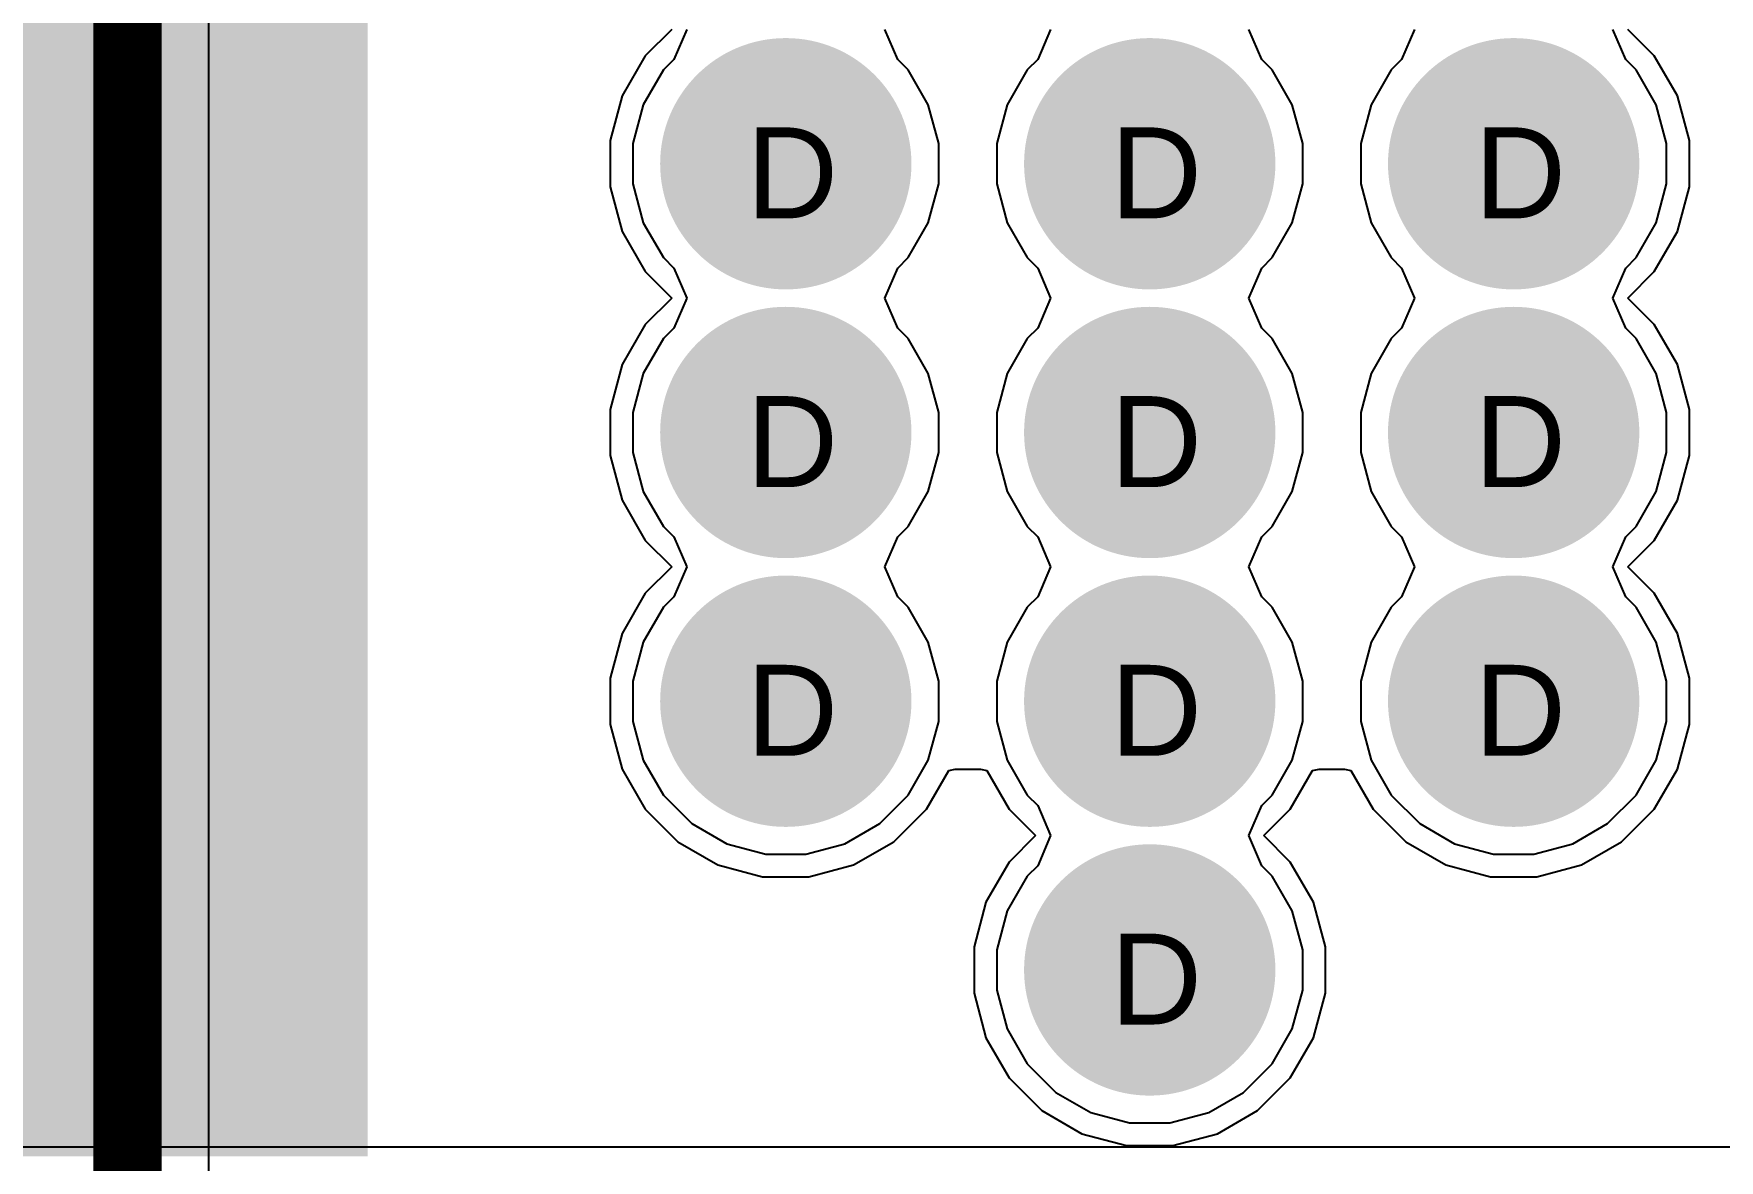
# Model space of a CAD drawing. Header units: inches. Extents: x 0 to 5379, y 0 to 5429.
# Drawn here: x 164.94 to 174.36, y 51.48 to 57.77 of the extents above; entities that cross this region are included whole.
import ezdxf

# ---------------------------------------------------------------- set-up
doc = ezdxf.new("R2010")
doc.units = ezdxf.units.IN
for name, color, linetype in [('Bottom Layer', 5, 'Continuous'), ('Bottom Solder', 6, 'Continuous'), ('Drill Drawing', 1, 'Continuous'), ('GND01', 16, 'Continuous'), ('GND02', 76, 'Continuous'), ('PWR', 156, 'Continuous'), ('SIG 01', 90, 'Continuous'), ('Top Layer', 1, 'Continuous'), ('Top Paste', 8, 'Continuous'), ('Top Solder', 216, 'Continuous'), ('Via Holes', 16, 'Continuous')]:
    doc.layers.add(name, color=color, linetype=linetype)
doc.styles.add('Arial', font='', dxfattribs={"height": 0.2})
doc.styles.get('Arial').set_extended_font_data('Arial')

# ---------------------------------------------------------------- blocks, each defined once
blk = doc.blocks.new('H2PAK_2_754')
at = {"layer": 'Top Layer'}
blk.add_hatch(color=1, dxfattribs=at).paths.add_polyline_path([(-5.5, 0.8283), (-5.5, 10.3283), (5.5, 10.3283), (5.5, 0.8283)])
at = {"layer": 'Top Paste'}
blk.add_hatch(color=8, dxfattribs=at).paths.add_polyline_path([(-5.5, 0.8283), (-5.5, 10.3283), (5.5, 10.3283), (5.5, 0.8283)])
at = {"layer": 'Top Solder'}
blk.add_hatch(color=216, dxfattribs=at).paths.add_polyline_path([(-5.5508, 0.7775), (-5.5508, 10.3791), (5.5508, 10.3791), (5.5508, 0.7775)])

msp = doc.modelspace()

# ---------------------------------------------------------------- hatches: boundary and pattern name
at = {"layer": 'Bottom Layer'}
h = msp.add_hatch(color=5, dxfattribs=at)
edge = h.paths.add_edge_path()
edge.add_arc((169.1433, 57.0465), 0.6, 0, 360)
h = msp.add_hatch(color=5, dxfattribs=at)
edge = h.paths.add_edge_path()
edge.add_arc((171.1753, 57.0465), 0.6, 0, 360)
h = msp.add_hatch(color=5, dxfattribs=at)
edge = h.paths.add_edge_path()
edge.add_arc((173.2073, 57.0465), 0.6, 0, 360)
h = msp.add_hatch(color=5, dxfattribs=at)
edge = h.paths.add_edge_path()
edge.add_arc((169.1433, 55.5461), 0.6, 0, 360)
h = msp.add_hatch(color=5, dxfattribs=at)
edge = h.paths.add_edge_path()
edge.add_arc((171.1753, 55.5461), 0.6, 0, 360)
h = msp.add_hatch(color=5, dxfattribs=at)
edge = h.paths.add_edge_path()
edge.add_arc((173.2073, 55.5461), 0.6, 0, 360)
h = msp.add_hatch(color=5, dxfattribs=at)
edge = h.paths.add_edge_path()
edge.add_arc((169.1433, 54.0457), 0.6, 0, 360)
h = msp.add_hatch(color=5, dxfattribs=at)
edge = h.paths.add_edge_path()
edge.add_arc((171.1753, 54.0457), 0.6, 0, 360)
h = msp.add_hatch(color=5, dxfattribs=at)
edge = h.paths.add_edge_path()
edge.add_arc((173.2073, 54.0457), 0.6, 0, 360)
h = msp.add_hatch(color=5, dxfattribs=at)
edge = h.paths.add_edge_path()
edge.add_arc((171.1753, 52.5453), 0.6, 0, 360)
at = {"layer": 'Bottom Solder'}
h = msp.add_hatch(color=6, dxfattribs=at)
edge = h.paths.add_edge_path()
edge.add_arc((169.1433, 57.0465), 0.7016, 0, 360)
h = msp.add_hatch(color=6, dxfattribs=at)
edge = h.paths.add_edge_path()
edge.add_arc((171.1753, 57.0465), 0.7016, 0, 360)
h = msp.add_hatch(color=6, dxfattribs=at)
edge = h.paths.add_edge_path()
edge.add_arc((173.2073, 57.0465), 0.7016, 0, 360)
h = msp.add_hatch(color=6, dxfattribs=at)
edge = h.paths.add_edge_path()
edge.add_arc((169.1433, 55.5461), 0.7016, 0, 360)
h = msp.add_hatch(color=6, dxfattribs=at)
edge = h.paths.add_edge_path()
edge.add_arc((171.1753, 55.5461), 0.7016, 0, 360)
h = msp.add_hatch(color=6, dxfattribs=at)
edge = h.paths.add_edge_path()
edge.add_arc((173.2073, 55.5461), 0.7016, 0, 360)
h = msp.add_hatch(color=6, dxfattribs=at)
edge = h.paths.add_edge_path()
edge.add_arc((169.1433, 54.0457), 0.7016, 0, 360)
h = msp.add_hatch(color=6, dxfattribs=at)
edge = h.paths.add_edge_path()
edge.add_arc((171.1753, 54.0457), 0.7016, 0, 360)
h = msp.add_hatch(color=6, dxfattribs=at)
edge = h.paths.add_edge_path()
edge.add_arc((173.2073, 54.0457), 0.7016, 0, 360)
h = msp.add_hatch(color=6, dxfattribs=at)
edge = h.paths.add_edge_path()
edge.add_arc((171.1753, 52.5453), 0.7016, 0, 360)
at = {"layer": 'GND01'}
h = msp.add_hatch(color=16, dxfattribs=at)
edge = h.paths.add_edge_path()
edge.add_arc((169.1433, 57.0465), 0.6, 0, 360)
h = msp.add_hatch(color=16, dxfattribs=at)
edge = h.paths.add_edge_path()
edge.add_arc((171.1753, 57.0465), 0.6, 0, 360)
h = msp.add_hatch(color=16, dxfattribs=at)
edge = h.paths.add_edge_path()
edge.add_arc((173.2073, 57.0465), 0.6, 0, 360)
h = msp.add_hatch(color=16, dxfattribs=at)
edge = h.paths.add_edge_path()
edge.add_arc((169.1433, 55.5461), 0.6, 0, 360)
h = msp.add_hatch(color=16, dxfattribs=at)
edge = h.paths.add_edge_path()
edge.add_arc((171.1753, 55.5461), 0.6, 0, 360)
h = msp.add_hatch(color=16, dxfattribs=at)
edge = h.paths.add_edge_path()
edge.add_arc((173.2073, 55.5461), 0.6, 0, 360)
h = msp.add_hatch(color=16, dxfattribs=at)
edge = h.paths.add_edge_path()
edge.add_arc((169.1433, 54.0457), 0.6, 0, 360)
h = msp.add_hatch(color=16, dxfattribs=at)
edge = h.paths.add_edge_path()
edge.add_arc((171.1753, 54.0457), 0.6, 0, 360)
h = msp.add_hatch(color=16, dxfattribs=at)
edge = h.paths.add_edge_path()
edge.add_arc((173.2073, 54.0457), 0.6, 0, 360)
h = msp.add_hatch(color=16, dxfattribs=at)
edge = h.paths.add_edge_path()
edge.add_arc((171.1753, 52.5453), 0.6, 0, 360)
at = {"layer": 'GND02'}
h = msp.add_hatch(color=76, dxfattribs=at)
edge = h.paths.add_edge_path()
edge.add_arc((169.1433, 57.0465), 0.6, 0, 360)
h = msp.add_hatch(color=76, dxfattribs=at)
edge = h.paths.add_edge_path()
edge.add_arc((171.1753, 57.0465), 0.6, 0, 360)
h = msp.add_hatch(color=76, dxfattribs=at)
edge = h.paths.add_edge_path()
edge.add_arc((173.2073, 57.0465), 0.6, 0, 360)
h = msp.add_hatch(color=76, dxfattribs=at)
edge = h.paths.add_edge_path()
edge.add_arc((169.1433, 55.5461), 0.6, 0, 360)
h = msp.add_hatch(color=76, dxfattribs=at)
edge = h.paths.add_edge_path()
edge.add_arc((171.1753, 55.5461), 0.6, 0, 360)
h = msp.add_hatch(color=76, dxfattribs=at)
edge = h.paths.add_edge_path()
edge.add_arc((173.2073, 55.5461), 0.6, 0, 360)
h = msp.add_hatch(color=76, dxfattribs=at)
edge = h.paths.add_edge_path()
edge.add_arc((169.1433, 54.0457), 0.6, 0, 360)
h = msp.add_hatch(color=76, dxfattribs=at)
edge = h.paths.add_edge_path()
edge.add_arc((171.1753, 54.0457), 0.6, 0, 360)
h = msp.add_hatch(color=76, dxfattribs=at)
edge = h.paths.add_edge_path()
edge.add_arc((173.2073, 54.0457), 0.6, 0, 360)
h = msp.add_hatch(color=76, dxfattribs=at)
edge = h.paths.add_edge_path()
edge.add_arc((171.1753, 52.5453), 0.6, 0, 360)
at = {"layer": 'PWR'}
h = msp.add_hatch(color=156, dxfattribs=at)
edge = h.paths.add_edge_path()
edge.add_arc((169.1433, 57.0465), 0.6, 0, 360)
h = msp.add_hatch(color=156, dxfattribs=at)
edge = h.paths.add_edge_path()
edge.add_arc((171.1753, 57.0465), 0.6, 0, 360)
h = msp.add_hatch(color=156, dxfattribs=at)
edge = h.paths.add_edge_path()
edge.add_arc((173.2073, 57.0465), 0.6, 0, 360)
h = msp.add_hatch(color=156, dxfattribs=at)
edge = h.paths.add_edge_path()
edge.add_arc((169.1433, 55.5461), 0.6, 0, 360)
h = msp.add_hatch(color=156, dxfattribs=at)
edge = h.paths.add_edge_path()
edge.add_arc((171.1753, 55.5461), 0.6, 0, 360)
h = msp.add_hatch(color=156, dxfattribs=at)
edge = h.paths.add_edge_path()
edge.add_arc((173.2073, 55.5461), 0.6, 0, 360)
h = msp.add_hatch(color=156, dxfattribs=at)
edge = h.paths.add_edge_path()
edge.add_arc((169.1433, 54.0457), 0.6, 0, 360)
h = msp.add_hatch(color=156, dxfattribs=at)
edge = h.paths.add_edge_path()
edge.add_arc((171.1753, 54.0457), 0.6, 0, 360)
h = msp.add_hatch(color=156, dxfattribs=at)
edge = h.paths.add_edge_path()
edge.add_arc((173.2073, 54.0457), 0.6, 0, 360)
h = msp.add_hatch(color=156, dxfattribs=at)
edge = h.paths.add_edge_path()
edge.add_arc((171.1753, 52.5453), 0.6, 0, 360)
at = {"layer": 'SIG 01'}
h = msp.add_hatch(color=90, dxfattribs=at)
edge = h.paths.add_edge_path()
edge.add_arc((169.1433, 57.0465), 0.6, 0, 360)
h = msp.add_hatch(color=90, dxfattribs=at)
edge = h.paths.add_edge_path()
edge.add_arc((171.1753, 57.0465), 0.6, 0, 360)
h = msp.add_hatch(color=90, dxfattribs=at)
edge = h.paths.add_edge_path()
edge.add_arc((173.2073, 57.0465), 0.6, 0, 360)
h = msp.add_hatch(color=90, dxfattribs=at)
edge = h.paths.add_edge_path()
edge.add_arc((169.1433, 55.5461), 0.6, 0, 360)
h = msp.add_hatch(color=90, dxfattribs=at)
edge = h.paths.add_edge_path()
edge.add_arc((171.1753, 55.5461), 0.6, 0, 360)
h = msp.add_hatch(color=90, dxfattribs=at)
edge = h.paths.add_edge_path()
edge.add_arc((173.2073, 55.5461), 0.6, 0, 360)
h = msp.add_hatch(color=90, dxfattribs=at)
edge = h.paths.add_edge_path()
edge.add_arc((169.1433, 54.0457), 0.6, 0, 360)
h = msp.add_hatch(color=90, dxfattribs=at)
edge = h.paths.add_edge_path()
edge.add_arc((171.1753, 54.0457), 0.6, 0, 360)
h = msp.add_hatch(color=90, dxfattribs=at)
edge = h.paths.add_edge_path()
edge.add_arc((173.2073, 54.0457), 0.6, 0, 360)
h = msp.add_hatch(color=90, dxfattribs=at)
edge = h.paths.add_edge_path()
edge.add_arc((171.1753, 52.5453), 0.6, 0, 360)
at = {"layer": 'Top Layer'}
h = msp.add_hatch(color=1, dxfattribs=at)
edge = h.paths.add_edge_path()
edge.add_arc((169.1433, 57.0465), 0.6, 0, 360)
h = msp.add_hatch(color=1, dxfattribs=at)
edge = h.paths.add_edge_path()
edge.add_arc((171.1753, 57.0465), 0.6, 0, 360)
h = msp.add_hatch(color=1, dxfattribs=at)
edge = h.paths.add_edge_path()
edge.add_arc((173.2073, 57.0465), 0.6, 0, 360)
h = msp.add_hatch(color=1, dxfattribs=at)
edge = h.paths.add_edge_path()
edge.add_arc((169.1433, 55.5461), 0.6, 0, 360)
h = msp.add_hatch(color=1, dxfattribs=at)
edge = h.paths.add_edge_path()
edge.add_arc((171.1753, 55.5461), 0.6, 0, 360)
h = msp.add_hatch(color=1, dxfattribs=at)
edge = h.paths.add_edge_path()
edge.add_arc((173.2073, 55.5461), 0.6, 0, 360)
h = msp.add_hatch(color=1, dxfattribs=at)
edge = h.paths.add_edge_path()
edge.add_arc((169.1433, 54.0457), 0.6, 0, 360)
h = msp.add_hatch(color=1, dxfattribs=at)
edge = h.paths.add_edge_path()
edge.add_arc((171.1753, 54.0457), 0.6, 0, 360)
h = msp.add_hatch(color=1, dxfattribs=at)
edge = h.paths.add_edge_path()
edge.add_arc((173.2073, 54.0457), 0.6, 0, 360)
h = msp.add_hatch(color=1, dxfattribs=at)
edge = h.paths.add_edge_path()
edge.add_arc((171.1753, 52.5453), 0.6, 0, 360)
at = {"layer": 'Top Solder'}
h = msp.add_hatch(color=216, dxfattribs=at)
edge = h.paths.add_edge_path()
edge.add_arc((169.1433, 57.0465), 0.7016, 0, 360)
h = msp.add_hatch(color=216, dxfattribs=at)
edge = h.paths.add_edge_path()
edge.add_arc((171.1753, 57.0465), 0.7016, 0, 360)
h = msp.add_hatch(color=216, dxfattribs=at)
edge = h.paths.add_edge_path()
edge.add_arc((173.2073, 57.0465), 0.7016, 0, 360)
h = msp.add_hatch(color=216, dxfattribs=at)
edge = h.paths.add_edge_path()
edge.add_arc((169.1433, 55.5461), 0.7016, 0, 360)
h = msp.add_hatch(color=216, dxfattribs=at)
edge = h.paths.add_edge_path()
edge.add_arc((171.1753, 55.5461), 0.7016, 0, 360)
h = msp.add_hatch(color=216, dxfattribs=at)
edge = h.paths.add_edge_path()
edge.add_arc((173.2073, 55.5461), 0.7016, 0, 360)
h = msp.add_hatch(color=216, dxfattribs=at)
edge = h.paths.add_edge_path()
edge.add_arc((169.1433, 54.0457), 0.7016, 0, 360)
h = msp.add_hatch(color=216, dxfattribs=at)
edge = h.paths.add_edge_path()
edge.add_arc((171.1753, 54.0457), 0.7016, 0, 360)
h = msp.add_hatch(color=216, dxfattribs=at)
edge = h.paths.add_edge_path()
edge.add_arc((173.2073, 54.0457), 0.7016, 0, 360)
h = msp.add_hatch(color=216, dxfattribs=at)
edge = h.paths.add_edge_path()
edge.add_arc((171.1753, 52.5453), 0.7016, 0, 360)
at = {"layer": 'Via Holes'}
h = msp.add_hatch(color=7, dxfattribs=at)
edge = h.paths.add_edge_path()
edge.add_arc((169.1433, 57.0465), 0.35, 0, 360)
h = msp.add_hatch(color=7, dxfattribs=at)
edge = h.paths.add_edge_path()
edge.add_arc((171.1753, 57.0465), 0.35, 0, 360)
h = msp.add_hatch(color=7, dxfattribs=at)
edge = h.paths.add_edge_path()
edge.add_arc((173.2073, 57.0465), 0.35, 0, 360)
h = msp.add_hatch(color=7, dxfattribs=at)
edge = h.paths.add_edge_path()
edge.add_arc((169.1433, 55.5461), 0.35, 0, 360)
h = msp.add_hatch(color=7, dxfattribs=at)
edge = h.paths.add_edge_path()
edge.add_arc((171.1753, 55.5461), 0.35, 0, 360)
h = msp.add_hatch(color=7, dxfattribs=at)
edge = h.paths.add_edge_path()
edge.add_arc((173.2073, 55.5461), 0.35, 0, 360)
h = msp.add_hatch(color=7, dxfattribs=at)
edge = h.paths.add_edge_path()
edge.add_arc((169.1433, 54.0457), 0.35, 0, 360)
h = msp.add_hatch(color=7, dxfattribs=at)
edge = h.paths.add_edge_path()
edge.add_arc((171.1753, 54.0457), 0.35, 0, 360)
h = msp.add_hatch(color=7, dxfattribs=at)
edge = h.paths.add_edge_path()
edge.add_arc((173.2073, 54.0457), 0.35, 0, 360)
h = msp.add_hatch(color=7, dxfattribs=at)
edge = h.paths.add_edge_path()
edge.add_arc((171.1753, 52.5453), 0.35, 0, 360)

# ---------------------------------------------------------------- linework, layer by layer
at = {"layer": 'GND01'}
for p, q in [((168.5901, 57.7968), (168.5177, 57.6287)), ((169.7688, 57.6287), (169.6964, 57.7968)), ((170.6221, 57.7968), (170.5497, 57.6287)), ((171.8008, 57.6287), (171.7284, 57.7968)), ((172.6541, 57.7968), (172.5817, 57.6287)), ((173.8328, 57.6287), (173.7604, 57.7968)), ((168.5177, 57.6287), (168.4599, 57.5709)), ((169.8267, 57.5709), (169.7688, 57.6287)), ((170.5497, 57.6287), (170.4919, 57.5709)), ((171.8587, 57.5709), (171.8008, 57.6287)), ((172.5817, 57.6287), (172.5239, 57.5709)), ((173.8907, 57.5709), (173.8328, 57.6287)), ((168.4599, 57.5709), (168.3475, 57.3762)), ((169.9391, 57.3762), (169.8267, 57.5709)), ((170.4919, 57.5709), (170.3795, 57.3762)), ((171.9711, 57.3762), (171.8587, 57.5709)), ((172.5239, 57.5709), (172.4115, 57.3762)), ((174.0031, 57.3762), (173.8907, 57.5709)), ((168.3475, 57.3762), (168.2893, 57.159)), ((169.9973, 57.159), (169.9391, 57.3762)), ((170.3795, 57.3762), (170.3213, 57.159)), ((172.0293, 57.159), (171.9711, 57.3762)), ((172.4115, 57.3762), (172.3533, 57.159)), ((174.0613, 57.159), (174.0031, 57.3762)), ((168.2893, 57.159), (168.2893, 56.9341)), ((169.9973, 56.9341), (169.9973, 57.159)), ((170.3213, 57.159), (170.3213, 56.9341)), ((172.0293, 56.9341), (172.0293, 57.159)), ((172.3533, 57.159), (172.3533, 56.9341)), ((174.0613, 56.9341), (174.0613, 57.159)), ((168.2893, 56.9341), (168.3475, 56.7169)), ((169.9391, 56.7169), (169.9973, 56.9341)), ((170.3213, 56.9341), (170.3795, 56.7169)), ((171.9711, 56.7169), (172.0293, 56.9341)), ((172.3533, 56.9341), (172.4115, 56.7169)), ((174.0031, 56.7169), (174.0613, 56.9341)), ((168.3475, 56.7169), (168.4599, 56.5222)), ((169.8267, 56.5222), (169.9391, 56.7169)), ((170.3795, 56.7169), (170.4919, 56.5222)), ((171.8587, 56.5222), (171.9711, 56.7169)), ((172.4115, 56.7169), (172.5239, 56.5222)), ((173.8907, 56.5222), (174.0031, 56.7169)), ((168.4599, 56.5222), (168.5177, 56.4644)), ((169.7688, 56.4644), (169.8267, 56.5222)), ((170.4919, 56.5222), (170.5497, 56.4644)), ((171.8008, 56.4644), (171.8587, 56.5222)), ((172.5239, 56.5222), (172.5817, 56.4644)), ((173.8328, 56.4644), (173.8907, 56.5222)), ((168.5177, 56.4644), (168.5901, 56.2963)), ((169.6964, 56.2963), (169.7688, 56.4644)), ((170.5497, 56.4644), (170.6221, 56.2963)), ((171.7284, 56.2963), (171.8008, 56.4644)), ((172.5817, 56.4644), (172.6541, 56.2963)), ((173.7604, 56.2963), (173.8328, 56.4644)), ((168.5901, 56.2963), (168.5177, 56.1283)), ((169.7688, 56.1283), (169.6964, 56.2963)), ((170.6221, 56.2963), (170.5497, 56.1283)), ((171.8008, 56.1283), (171.7284, 56.2963)), ((172.6541, 56.2963), (172.5817, 56.1283)), ((173.8328, 56.1283), (173.7604, 56.2963)), ((168.5177, 56.1283), (168.4599, 56.0705)), ((169.8267, 56.0705), (169.7688, 56.1283)), ((170.5497, 56.1283), (170.4919, 56.0705)), ((171.8587, 56.0705), (171.8008, 56.1283)), ((172.5817, 56.1283), (172.5239, 56.0705)), ((173.8907, 56.0705), (173.8328, 56.1283)), ((168.4599, 56.0705), (168.3475, 55.8758)), ((169.9391, 55.8758), (169.8267, 56.0705)), ((170.4919, 56.0705), (170.3795, 55.8758)), ((171.9711, 55.8758), (171.8587, 56.0705)), ((172.5239, 56.0705), (172.4115, 55.8758)), ((174.0031, 55.8758), (173.8907, 56.0705)), ((168.3475, 55.8758), (168.2893, 55.6586)), ((169.9973, 55.6586), (169.9391, 55.8758)), ((170.3795, 55.8758), (170.3213, 55.6586)), ((172.0293, 55.6586), (171.9711, 55.8758)), ((172.4115, 55.8758), (172.3533, 55.6586)), ((174.0613, 55.6586), (174.0031, 55.8758)), ((168.2893, 55.6586), (168.2893, 55.4337)), ((169.9973, 55.4337), (169.9973, 55.6586)), ((170.3213, 55.6586), (170.3213, 55.4337)), ((172.0293, 55.4337), (172.0293, 55.6586)), ((172.3533, 55.6586), (172.3533, 55.4337)), ((174.0613, 55.4337), (174.0613, 55.6586)), ((168.2893, 55.4337), (168.3475, 55.2165)), ((169.9391, 55.2165), (169.9973, 55.4337)), ((170.3213, 55.4337), (170.3795, 55.2165)), ((171.9711, 55.2165), (172.0293, 55.4337)), ((172.3533, 55.4337), (172.4115, 55.2165)), ((174.0031, 55.2165), (174.0613, 55.4337)), ((168.3475, 55.2165), (168.4599, 55.0218)), ((169.8267, 55.0218), (169.9391, 55.2165)), ((170.3795, 55.2165), (170.4919, 55.0218)), ((171.8587, 55.0218), (171.9711, 55.2165)), ((172.4115, 55.2165), (172.5239, 55.0218)), ((173.8907, 55.0218), (174.0031, 55.2165)), ((168.4599, 55.0218), (168.5177, 54.9639)), ((168.5177, 54.9639), (168.5901, 54.7959)), ((169.6964, 54.7959), (169.7688, 54.9639)), ((169.7688, 54.9639), (169.8267, 55.0218)), ((170.4919, 55.0218), (170.5497, 54.9639)), ((170.5497, 54.9639), (170.6221, 54.7959)), ((171.7284, 54.7959), (171.8008, 54.9639)), ((171.8008, 54.9639), (171.8587, 55.0218)), ((172.5239, 55.0218), (172.5817, 54.9639)), ((172.5817, 54.9639), (172.6541, 54.7959)), ((173.7604, 54.7959), (173.8328, 54.9639)), ((173.8328, 54.9639), (173.8907, 55.0218)), ((168.5901, 54.7959), (168.5177, 54.6279)), ((169.7688, 54.6279), (169.6964, 54.7959)), ((170.6221, 54.7959), (170.5497, 54.6279)), ((171.8008, 54.6279), (171.7284, 54.7959)), ((172.6541, 54.7959), (172.5817, 54.6279)), ((173.8328, 54.6279), (173.7604, 54.7959)), ((168.5177, 54.6279), (168.4599, 54.5701)), ((169.8267, 54.5701), (169.7688, 54.6279)), ((170.5497, 54.6279), (170.4919, 54.5701)), ((171.8587, 54.5701), (171.8008, 54.6279)), ((172.5817, 54.6279), (172.5239, 54.5701)), ((173.8907, 54.5701), (173.8328, 54.6279)), ((168.4599, 54.5701), (168.3475, 54.3753)), ((169.9391, 54.3753), (169.8267, 54.5701)), ((170.4919, 54.5701), (170.3795, 54.3753)), ((171.9711, 54.3753), (171.8587, 54.5701)), ((172.5239, 54.5701), (172.4115, 54.3753)), ((174.0031, 54.3753), (173.8907, 54.5701)), ((168.3475, 54.3753), (168.2893, 54.1581)), ((169.9973, 54.1581), (169.9391, 54.3753)), ((170.3795, 54.3753), (170.3213, 54.1581)), ((172.0293, 54.1581), (171.9711, 54.3753)), ((172.4115, 54.3753), (172.3533, 54.1581)), ((174.0613, 54.1581), (174.0031, 54.3753)), ((168.2893, 54.1581), (168.2893, 53.9333)), ((169.9973, 53.9333), (169.9973, 54.1581)), ((170.3213, 54.1581), (170.3213, 53.9333)), ((172.0293, 53.9333), (172.0293, 54.1581)), ((172.3533, 54.1581), (172.3533, 53.9333)), ((174.0613, 53.9333), (174.0613, 54.1581)), ((168.2893, 53.9333), (168.3475, 53.7161)), ((169.9391, 53.7161), (169.9973, 53.9333)), ((170.3213, 53.9333), (170.3795, 53.7161)), ((171.9711, 53.7161), (172.0293, 53.9333)), ((172.3533, 53.9333), (172.4115, 53.7161)), ((174.0031, 53.7161), (174.0613, 53.9333)), ((168.3475, 53.7161), (168.4599, 53.5213)), ((169.8267, 53.5213), (169.9391, 53.7161)), ((170.3795, 53.7161), (170.4919, 53.5213)), ((171.8587, 53.5213), (171.9711, 53.7161)), ((172.4115, 53.7161), (172.5239, 53.5213)), ((173.8907, 53.5213), (174.0031, 53.7161)), ((168.4599, 53.5213), (168.6189, 53.3623)), ((169.6676, 53.3623), (169.8267, 53.5213)), ((170.4919, 53.5213), (170.5497, 53.4635)), ((170.5497, 53.4635), (170.6221, 53.2955)), ((171.7284, 53.2955), (171.8008, 53.4635)), ((171.8008, 53.4635), (171.8587, 53.5213)), ((172.5239, 53.5213), (172.6829, 53.3623)), ((173.7316, 53.3623), (173.8907, 53.5213)), ((168.6189, 53.3623), (168.8137, 53.2499)), ((169.4729, 53.2499), (169.6676, 53.3623)), ((170.6221, 53.2955), (170.5497, 53.1275)), ((171.8008, 53.1275), (171.7284, 53.2955)), ((172.6829, 53.3623), (172.8777, 53.2499)), ((173.5369, 53.2499), (173.7316, 53.3623)), ((168.8137, 53.2499), (169.0309, 53.1917)), ((169.0309, 53.1917), (169.2557, 53.1917)), ((169.2557, 53.1917), (169.4729, 53.2499)), ((172.8777, 53.2499), (173.0949, 53.1917)), ((173.0949, 53.1917), (173.3197, 53.1917)), ((173.3197, 53.1917), (173.5369, 53.2499)), ((170.5497, 53.1275), (170.4919, 53.0697)), ((171.8587, 53.0697), (171.8008, 53.1275)), ((170.4919, 53.0697), (170.3795, 52.8749)), ((171.9711, 52.8749), (171.8587, 53.0697)), ((170.3795, 52.8749), (170.3213, 52.6577)), ((172.0293, 52.6577), (171.9711, 52.8749)), ((170.3213, 52.6577), (170.3213, 52.4329)), ((172.0293, 52.4329), (172.0293, 52.6577)), ((170.3213, 52.4329), (170.3795, 52.2157)), ((171.9711, 52.2157), (172.0293, 52.4329)), ((170.3795, 52.2157), (170.4919, 52.0209)), ((171.8587, 52.0209), (171.9711, 52.2157)), ((170.4919, 52.0209), (170.6509, 51.8619)), ((171.6996, 51.8619), (171.8587, 52.0209)), ((170.6509, 51.8619), (170.8457, 51.7495)), ((171.5049, 51.7495), (171.6996, 51.8619)), ((170.8457, 51.7495), (171.0629, 51.6913)), ((171.0629, 51.6913), (171.2877, 51.6913)), ((171.2877, 51.6913), (171.5049, 51.7495))]:
    msp.add_line(p, q, dxfattribs=at)
at = {"layer": 'GND02'}
for p, q in [((168.5901, 57.7968), (168.5177, 57.6287)), ((169.7688, 57.6287), (169.6964, 57.7968)), ((170.6221, 57.7968), (170.5497, 57.6287)), ((171.8008, 57.6287), (171.7284, 57.7968)), ((172.6541, 57.7968), (172.5817, 57.6287)), ((173.8328, 57.6287), (173.7604, 57.7968)), ((168.5177, 57.6287), (168.4599, 57.5709)), ((169.8267, 57.5709), (169.7688, 57.6287)), ((170.5497, 57.6287), (170.4919, 57.5709)), ((171.8587, 57.5709), (171.8008, 57.6287)), ((172.5817, 57.6287), (172.5239, 57.5709)), ((173.8907, 57.5709), (173.8328, 57.6287)), ((168.4599, 57.5709), (168.3475, 57.3762)), ((169.9391, 57.3762), (169.8267, 57.5709)), ((170.4919, 57.5709), (170.3795, 57.3762)), ((171.9711, 57.3762), (171.8587, 57.5709)), ((172.5239, 57.5709), (172.4115, 57.3762)), ((174.0031, 57.3762), (173.8907, 57.5709)), ((168.3475, 57.3762), (168.2893, 57.159)), ((169.9973, 57.159), (169.9391, 57.3762)), ((170.3795, 57.3762), (170.3213, 57.159)), ((172.0293, 57.159), (171.9711, 57.3762)), ((172.4115, 57.3762), (172.3533, 57.159)), ((174.0613, 57.159), (174.0031, 57.3762)), ((168.2893, 57.159), (168.2893, 56.9341)), ((169.9973, 56.9341), (169.9973, 57.159)), ((170.3213, 57.159), (170.3213, 56.9341)), ((172.0293, 56.9341), (172.0293, 57.159)), ((172.3533, 57.159), (172.3533, 56.9341)), ((174.0613, 56.9341), (174.0613, 57.159)), ((168.2893, 56.9341), (168.3475, 56.7169)), ((169.9391, 56.7169), (169.9973, 56.9341)), ((170.3213, 56.9341), (170.3795, 56.7169)), ((171.9711, 56.7169), (172.0293, 56.9341)), ((172.3533, 56.9341), (172.4115, 56.7169)), ((174.0031, 56.7169), (174.0613, 56.9341)), ((168.3475, 56.7169), (168.4599, 56.5222)), ((169.8267, 56.5222), (169.9391, 56.7169)), ((170.3795, 56.7169), (170.4919, 56.5222)), ((171.8587, 56.5222), (171.9711, 56.7169)), ((172.4115, 56.7169), (172.5239, 56.5222)), ((173.8907, 56.5222), (174.0031, 56.7169)), ((168.4599, 56.5222), (168.5177, 56.4644)), ((169.7688, 56.4644), (169.8267, 56.5222)), ((170.4919, 56.5222), (170.5497, 56.4644)), ((171.8008, 56.4644), (171.8587, 56.5222)), ((172.5239, 56.5222), (172.5817, 56.4644)), ((173.8328, 56.4644), (173.8907, 56.5222)), ((168.5177, 56.4644), (168.5901, 56.2963)), ((169.6964, 56.2963), (169.7688, 56.4644)), ((170.5497, 56.4644), (170.6221, 56.2963)), ((171.7284, 56.2963), (171.8008, 56.4644)), ((172.5817, 56.4644), (172.6541, 56.2963)), ((173.7604, 56.2963), (173.8328, 56.4644)), ((168.5901, 56.2963), (168.5177, 56.1283)), ((169.7688, 56.1283), (169.6964, 56.2963)), ((170.6221, 56.2963), (170.5497, 56.1283)), ((171.8008, 56.1283), (171.7284, 56.2963)), ((172.6541, 56.2963), (172.5817, 56.1283)), ((173.8328, 56.1283), (173.7604, 56.2963)), ((168.5177, 56.1283), (168.4599, 56.0705)), ((169.8267, 56.0705), (169.7688, 56.1283)), ((170.5497, 56.1283), (170.4919, 56.0705)), ((171.8587, 56.0705), (171.8008, 56.1283)), ((172.5817, 56.1283), (172.5239, 56.0705)), ((173.8907, 56.0705), (173.8328, 56.1283)), ((168.4599, 56.0705), (168.3475, 55.8758)), ((169.9391, 55.8758), (169.8267, 56.0705)), ((170.4919, 56.0705), (170.3795, 55.8758)), ((171.9711, 55.8758), (171.8587, 56.0705)), ((172.5239, 56.0705), (172.4115, 55.8758)), ((174.0031, 55.8758), (173.8907, 56.0705)), ((168.3475, 55.8758), (168.2893, 55.6586)), ((169.9973, 55.6586), (169.9391, 55.8758)), ((170.3795, 55.8758), (170.3213, 55.6586)), ((172.0293, 55.6586), (171.9711, 55.8758)), ((172.4115, 55.8758), (172.3533, 55.6586)), ((174.0613, 55.6586), (174.0031, 55.8758)), ((168.2893, 55.6586), (168.2893, 55.4337)), ((169.9973, 55.4337), (169.9973, 55.6586)), ((170.3213, 55.6586), (170.3213, 55.4337)), ((172.0293, 55.4337), (172.0293, 55.6586)), ((172.3533, 55.6586), (172.3533, 55.4337)), ((174.0613, 55.4337), (174.0613, 55.6586)), ((168.2893, 55.4337), (168.3475, 55.2165)), ((169.9391, 55.2165), (169.9973, 55.4337)), ((170.3213, 55.4337), (170.3795, 55.2165)), ((171.9711, 55.2165), (172.0293, 55.4337)), ((172.3533, 55.4337), (172.4115, 55.2165)), ((174.0031, 55.2165), (174.0613, 55.4337)), ((168.3475, 55.2165), (168.4599, 55.0218)), ((169.8267, 55.0218), (169.9391, 55.2165)), ((170.3795, 55.2165), (170.4919, 55.0218)), ((171.8587, 55.0218), (171.9711, 55.2165)), ((172.4115, 55.2165), (172.5239, 55.0218)), ((173.8907, 55.0218), (174.0031, 55.2165)), ((168.4599, 55.0218), (168.5177, 54.9639)), ((168.5177, 54.9639), (168.5901, 54.7959)), ((169.6964, 54.7959), (169.7688, 54.9639)), ((169.7688, 54.9639), (169.8267, 55.0218)), ((170.4919, 55.0218), (170.5497, 54.9639)), ((170.5497, 54.9639), (170.6221, 54.7959)), ((171.7284, 54.7959), (171.8008, 54.9639)), ((171.8008, 54.9639), (171.8587, 55.0218)), ((172.5239, 55.0218), (172.5817, 54.9639)), ((172.5817, 54.9639), (172.6541, 54.7959)), ((173.7604, 54.7959), (173.8328, 54.9639)), ((173.8328, 54.9639), (173.8907, 55.0218)), ((168.5901, 54.7959), (168.5177, 54.6279)), ((169.7688, 54.6279), (169.6964, 54.7959)), ((170.6221, 54.7959), (170.5497, 54.6279)), ((171.8008, 54.6279), (171.7284, 54.7959)), ((172.6541, 54.7959), (172.5817, 54.6279)), ((173.8328, 54.6279), (173.7604, 54.7959)), ((168.5177, 54.6279), (168.4599, 54.5701)), ((169.8267, 54.5701), (169.7688, 54.6279)), ((170.5497, 54.6279), (170.4919, 54.5701)), ((171.8587, 54.5701), (171.8008, 54.6279)), ((172.5817, 54.6279), (172.5239, 54.5701)), ((173.8907, 54.5701), (173.8328, 54.6279)), ((168.4599, 54.5701), (168.3475, 54.3753)), ((169.9391, 54.3753), (169.8267, 54.5701)), ((170.4919, 54.5701), (170.3795, 54.3753)), ((171.9711, 54.3753), (171.8587, 54.5701)), ((172.5239, 54.5701), (172.4115, 54.3753)), ((174.0031, 54.3753), (173.8907, 54.5701)), ((168.3475, 54.3753), (168.2893, 54.1581)), ((169.9973, 54.1581), (169.9391, 54.3753)), ((170.3795, 54.3753), (170.3213, 54.1581)), ((172.0293, 54.1581), (171.9711, 54.3753)), ((172.4115, 54.3753), (172.3533, 54.1581)), ((174.0613, 54.1581), (174.0031, 54.3753)), ((168.2893, 54.1581), (168.2893, 53.9333)), ((169.9973, 53.9333), (169.9973, 54.1581)), ((170.3213, 54.1581), (170.3213, 53.9333)), ((172.0293, 53.9333), (172.0293, 54.1581)), ((172.3533, 54.1581), (172.3533, 53.9333)), ((174.0613, 53.9333), (174.0613, 54.1581)), ((168.2893, 53.9333), (168.3475, 53.7161)), ((169.9391, 53.7161), (169.9973, 53.9333)), ((170.3213, 53.9333), (170.3795, 53.7161)), ((171.9711, 53.7161), (172.0293, 53.9333)), ((172.3533, 53.9333), (172.4115, 53.7161)), ((174.0031, 53.7161), (174.0613, 53.9333)), ((168.3475, 53.7161), (168.4599, 53.5213)), ((169.8267, 53.5213), (169.9391, 53.7161)), ((170.3795, 53.7161), (170.4919, 53.5213)), ((171.8587, 53.5213), (171.9711, 53.7161)), ((172.4115, 53.7161), (172.5239, 53.5213)), ((173.8907, 53.5213), (174.0031, 53.7161)), ((168.4599, 53.5213), (168.6189, 53.3623)), ((169.6676, 53.3623), (169.8267, 53.5213)), ((170.4919, 53.5213), (170.5497, 53.4635)), ((170.5497, 53.4635), (170.6221, 53.2955)), ((171.7284, 53.2955), (171.8008, 53.4635)), ((171.8008, 53.4635), (171.8587, 53.5213)), ((172.5239, 53.5213), (172.6829, 53.3623)), ((173.7316, 53.3623), (173.8907, 53.5213)), ((168.6189, 53.3623), (168.8137, 53.2499)), ((169.4729, 53.2499), (169.6676, 53.3623)), ((170.6221, 53.2955), (170.5497, 53.1275)), ((171.8008, 53.1275), (171.7284, 53.2955)), ((172.6829, 53.3623), (172.8777, 53.2499)), ((173.5369, 53.2499), (173.7316, 53.3623)), ((168.8137, 53.2499), (169.0309, 53.1917)), ((169.0309, 53.1917), (169.2557, 53.1917)), ((169.2557, 53.1917), (169.4729, 53.2499)), ((172.8777, 53.2499), (173.0949, 53.1917)), ((173.0949, 53.1917), (173.3197, 53.1917)), ((173.3197, 53.1917), (173.5369, 53.2499)), ((170.5497, 53.1275), (170.4919, 53.0697)), ((171.8587, 53.0697), (171.8008, 53.1275)), ((170.4919, 53.0697), (170.3795, 52.8749)), ((171.9711, 52.8749), (171.8587, 53.0697)), ((170.3795, 52.8749), (170.3213, 52.6577)), ((172.0293, 52.6577), (171.9711, 52.8749)), ((170.3213, 52.6577), (170.3213, 52.4329)), ((172.0293, 52.4329), (172.0293, 52.6577)), ((170.3213, 52.4329), (170.3795, 52.2157)), ((171.9711, 52.2157), (172.0293, 52.4329)), ((170.3795, 52.2157), (170.4919, 52.0209)), ((171.8587, 52.0209), (171.9711, 52.2157)), ((170.4919, 52.0209), (170.6509, 51.8619)), ((171.6996, 51.8619), (171.8587, 52.0209)), ((170.6509, 51.8619), (170.8457, 51.7495)), ((171.5049, 51.7495), (171.6996, 51.8619)), ((170.8457, 51.7495), (171.0629, 51.6913)), ((171.0629, 51.6913), (171.2877, 51.6913)), ((171.2877, 51.6913), (171.5049, 51.7495))]:
    msp.add_line(p, q, dxfattribs=at)
at = {"layer": 'PWR'}
for p, q in [((165.9213, 17.7805), (165.9213, 77.751)), ((168.5901, 57.7968), (168.5177, 57.6287)), ((169.7688, 57.6287), (169.6964, 57.7968)), ((170.6221, 57.7968), (170.5497, 57.6287)), ((171.8008, 57.6287), (171.7284, 57.7968)), ((172.6541, 57.7968), (172.5817, 57.6287)), ((173.8328, 57.6287), (173.7604, 57.7968)), ((168.5177, 57.6287), (168.4599, 57.5709)), ((169.8267, 57.5709), (169.7688, 57.6287)), ((170.5497, 57.6287), (170.4919, 57.5709)), ((171.8587, 57.5709), (171.8008, 57.6287)), ((172.5817, 57.6287), (172.5239, 57.5709)), ((173.8907, 57.5709), (173.8328, 57.6287)), ((168.4599, 57.5709), (168.3475, 57.3762)), ((169.9391, 57.3762), (169.8267, 57.5709)), ((170.4919, 57.5709), (170.3795, 57.3762)), ((171.9711, 57.3762), (171.8587, 57.5709)), ((172.5239, 57.5709), (172.4115, 57.3762)), ((174.0031, 57.3762), (173.8907, 57.5709)), ((168.3475, 57.3762), (168.2893, 57.159)), ((169.9973, 57.159), (169.9391, 57.3762)), ((170.3795, 57.3762), (170.3213, 57.159)), ((172.0293, 57.159), (171.9711, 57.3762)), ((172.4115, 57.3762), (172.3533, 57.159)), ((174.0613, 57.159), (174.0031, 57.3762)), ((168.2893, 57.159), (168.2893, 56.9341)), ((169.9973, 56.9341), (169.9973, 57.159)), ((170.3213, 57.159), (170.3213, 56.9341)), ((172.0293, 56.9341), (172.0293, 57.159)), ((172.3533, 57.159), (172.3533, 56.9341)), ((174.0613, 56.9341), (174.0613, 57.159)), ((168.2893, 56.9341), (168.3475, 56.7169)), ((169.9391, 56.7169), (169.9973, 56.9341)), ((170.3213, 56.9341), (170.3795, 56.7169)), ((171.9711, 56.7169), (172.0293, 56.9341)), ((172.3533, 56.9341), (172.4115, 56.7169)), ((174.0031, 56.7169), (174.0613, 56.9341)), ((168.3475, 56.7169), (168.4599, 56.5222)), ((169.8267, 56.5222), (169.9391, 56.7169)), ((170.3795, 56.7169), (170.4919, 56.5222)), ((171.8587, 56.5222), (171.9711, 56.7169)), ((172.4115, 56.7169), (172.5239, 56.5222)), ((173.8907, 56.5222), (174.0031, 56.7169)), ((168.4599, 56.5222), (168.5177, 56.4644)), ((169.7688, 56.4644), (169.8267, 56.5222)), ((170.4919, 56.5222), (170.5497, 56.4644)), ((171.8008, 56.4644), (171.8587, 56.5222)), ((172.5239, 56.5222), (172.5817, 56.4644)), ((173.8328, 56.4644), (173.8907, 56.5222)), ((168.5177, 56.4644), (168.5901, 56.2963)), ((169.6964, 56.2963), (169.7688, 56.4644)), ((170.5497, 56.4644), (170.6221, 56.2963)), ((171.7284, 56.2963), (171.8008, 56.4644)), ((172.5817, 56.4644), (172.6541, 56.2963)), ((173.7604, 56.2963), (173.8328, 56.4644)), ((168.5901, 56.2963), (168.5177, 56.1283)), ((169.7688, 56.1283), (169.6964, 56.2963)), ((170.6221, 56.2963), (170.5497, 56.1283)), ((171.8008, 56.1283), (171.7284, 56.2963)), ((172.6541, 56.2963), (172.5817, 56.1283)), ((173.8328, 56.1283), (173.7604, 56.2963)), ((168.5177, 56.1283), (168.4599, 56.0705)), ((169.8267, 56.0705), (169.7688, 56.1283)), ((170.5497, 56.1283), (170.4919, 56.0705)), ((171.8587, 56.0705), (171.8008, 56.1283)), ((172.5817, 56.1283), (172.5239, 56.0705)), ((173.8907, 56.0705), (173.8328, 56.1283)), ((168.4599, 56.0705), (168.3475, 55.8758)), ((169.9391, 55.8758), (169.8267, 56.0705)), ((170.4919, 56.0705), (170.3795, 55.8758)), ((171.9711, 55.8758), (171.8587, 56.0705)), ((172.5239, 56.0705), (172.4115, 55.8758)), ((174.0031, 55.8758), (173.8907, 56.0705)), ((168.3475, 55.8758), (168.2893, 55.6586)), ((169.9973, 55.6586), (169.9391, 55.8758)), ((170.3795, 55.8758), (170.3213, 55.6586)), ((172.0293, 55.6586), (171.9711, 55.8758)), ((172.4115, 55.8758), (172.3533, 55.6586)), ((174.0613, 55.6586), (174.0031, 55.8758)), ((168.2893, 55.6586), (168.2893, 55.4337)), ((169.9973, 55.4337), (169.9973, 55.6586)), ((170.3213, 55.6586), (170.3213, 55.4337)), ((172.0293, 55.4337), (172.0293, 55.6586)), ((172.3533, 55.6586), (172.3533, 55.4337)), ((174.0613, 55.4337), (174.0613, 55.6586)), ((168.2893, 55.4337), (168.3475, 55.2165)), ((169.9391, 55.2165), (169.9973, 55.4337)), ((170.3213, 55.4337), (170.3795, 55.2165)), ((171.9711, 55.2165), (172.0293, 55.4337)), ((172.3533, 55.4337), (172.4115, 55.2165)), ((174.0031, 55.2165), (174.0613, 55.4337)), ((168.3475, 55.2165), (168.4599, 55.0218)), ((169.8267, 55.0218), (169.9391, 55.2165)), ((170.3795, 55.2165), (170.4919, 55.0218)), ((171.8587, 55.0218), (171.9711, 55.2165)), ((172.4115, 55.2165), (172.5239, 55.0218)), ((173.8907, 55.0218), (174.0031, 55.2165)), ((168.4599, 55.0218), (168.5177, 54.9639)), ((168.5177, 54.9639), (168.5901, 54.7959)), ((169.6964, 54.7959), (169.7688, 54.9639)), ((169.7688, 54.9639), (169.8267, 55.0218)), ((170.4919, 55.0218), (170.5497, 54.9639)), ((170.5497, 54.9639), (170.6221, 54.7959)), ((171.7284, 54.7959), (171.8008, 54.9639)), ((171.8008, 54.9639), (171.8587, 55.0218)), ((172.5239, 55.0218), (172.5817, 54.9639)), ((172.5817, 54.9639), (172.6541, 54.7959)), ((173.7604, 54.7959), (173.8328, 54.9639)), ((173.8328, 54.9639), (173.8907, 55.0218)), ((168.5901, 54.7959), (168.5177, 54.6279)), ((169.7688, 54.6279), (169.6964, 54.7959)), ((170.6221, 54.7959), (170.5497, 54.6279)), ((171.8008, 54.6279), (171.7284, 54.7959)), ((172.6541, 54.7959), (172.5817, 54.6279)), ((173.8328, 54.6279), (173.7604, 54.7959)), ((168.5177, 54.6279), (168.4599, 54.5701)), ((169.8267, 54.5701), (169.7688, 54.6279)), ((170.5497, 54.6279), (170.4919, 54.5701)), ((171.8587, 54.5701), (171.8008, 54.6279)), ((172.5817, 54.6279), (172.5239, 54.5701)), ((173.8907, 54.5701), (173.8328, 54.6279)), ((168.4599, 54.5701), (168.3475, 54.3753)), ((169.9391, 54.3753), (169.8267, 54.5701)), ((170.4919, 54.5701), (170.3795, 54.3753)), ((171.9711, 54.3753), (171.8587, 54.5701)), ((172.5239, 54.5701), (172.4115, 54.3753)), ((174.0031, 54.3753), (173.8907, 54.5701)), ((168.3475, 54.3753), (168.2893, 54.1581)), ((169.9973, 54.1581), (169.9391, 54.3753)), ((170.3795, 54.3753), (170.3213, 54.1581)), ((172.0293, 54.1581), (171.9711, 54.3753)), ((172.4115, 54.3753), (172.3533, 54.1581)), ((174.0613, 54.1581), (174.0031, 54.3753)), ((168.2893, 54.1581), (168.2893, 53.9333)), ((169.9973, 53.9333), (169.9973, 54.1581)), ((170.3213, 54.1581), (170.3213, 53.9333)), ((172.0293, 53.9333), (172.0293, 54.1581)), ((172.3533, 54.1581), (172.3533, 53.9333)), ((174.0613, 53.9333), (174.0613, 54.1581)), ((168.2893, 53.9333), (168.3475, 53.7161)), ((169.9391, 53.7161), (169.9973, 53.9333)), ((170.3213, 53.9333), (170.3795, 53.7161)), ((171.9711, 53.7161), (172.0293, 53.9333)), ((172.3533, 53.9333), (172.4115, 53.7161)), ((174.0031, 53.7161), (174.0613, 53.9333)), ((168.3475, 53.7161), (168.4599, 53.5213)), ((169.8267, 53.5213), (169.9391, 53.7161)), ((170.3795, 53.7161), (170.4919, 53.5213)), ((171.8587, 53.5213), (171.9711, 53.7161)), ((172.4115, 53.7161), (172.5239, 53.5213)), ((173.8907, 53.5213), (174.0031, 53.7161)), ((168.4599, 53.5213), (168.6189, 53.3623)), ((169.6676, 53.3623), (169.8267, 53.5213)), ((170.4919, 53.5213), (170.5497, 53.4635)), ((170.5497, 53.4635), (170.6221, 53.2955)), ((171.7284, 53.2955), (171.8008, 53.4635)), ((171.8008, 53.4635), (171.8587, 53.5213)), ((172.5239, 53.5213), (172.6829, 53.3623)), ((173.7316, 53.3623), (173.8907, 53.5213)), ((168.6189, 53.3623), (168.8137, 53.2499)), ((169.4729, 53.2499), (169.6676, 53.3623)), ((170.6221, 53.2955), (170.5497, 53.1275)), ((171.8008, 53.1275), (171.7284, 53.2955)), ((172.6829, 53.3623), (172.8777, 53.2499)), ((173.5369, 53.2499), (173.7316, 53.3623)), ((168.8137, 53.2499), (169.0309, 53.1917)), ((169.0309, 53.1917), (169.2557, 53.1917)), ((169.2557, 53.1917), (169.4729, 53.2499)), ((172.8777, 53.2499), (173.0949, 53.1917)), ((173.0949, 53.1917), (173.3197, 53.1917)), ((173.3197, 53.1917), (173.5369, 53.2499)), ((170.5497, 53.1275), (170.4919, 53.0697)), ((171.8587, 53.0697), (171.8008, 53.1275)), ((170.4919, 53.0697), (170.3795, 52.8749)), ((171.9711, 52.8749), (171.8587, 53.0697)), ((170.3795, 52.8749), (170.3213, 52.6577)), ((172.0293, 52.6577), (171.9711, 52.8749)), ((170.3213, 52.6577), (170.3213, 52.4329)), ((172.0293, 52.4329), (172.0293, 52.6577)), ((170.3213, 52.4329), (170.3795, 52.2157)), ((171.9711, 52.2157), (172.0293, 52.4329)), ((170.3795, 52.2157), (170.4919, 52.0209)), ((171.8587, 52.0209), (171.9711, 52.2157)), ((170.4919, 52.0209), (170.6509, 51.8619)), ((171.6996, 51.8619), (171.8587, 52.0209)), ((170.6509, 51.8619), (170.8457, 51.7495)), ((171.5049, 51.7495), (171.6996, 51.8619)), ((170.8457, 51.7495), (171.0629, 51.6913)), ((171.0629, 51.6913), (171.2877, 51.6913)), ((171.2877, 51.6913), (171.5049, 51.7495))]:
    msp.add_line(p, q, dxfattribs=at)
msp.add_lwpolyline([(165.4681, 17.5928, 0.381, 0.381, 0), (165.4681, 77.9388, 0.381, 0.381, 0)], format="xyseb", dxfattribs=at)
at = {"layer": 'SIG 01'}
for p, q in [((168.5061, 57.7968), (168.3583, 57.6489)), ((173.9923, 57.6489), (173.8444, 57.7968)), ((168.3583, 57.6489), (168.2291, 57.4252)), ((174.1214, 57.4252), (173.9923, 57.6489)), ((168.2291, 57.4252), (168.1623, 57.1757)), ((174.1883, 57.1757), (174.1214, 57.4252)), ((168.1623, 57.1757), (168.1623, 56.9174)), ((174.1883, 56.9174), (174.1883, 57.1757)), ((168.1623, 56.9174), (168.2291, 56.6679)), ((174.1214, 56.6679), (174.1883, 56.9174)), ((168.2291, 56.6679), (168.3583, 56.4442)), ((173.9923, 56.4442), (174.1214, 56.6679)), ((168.3583, 56.4442), (168.5061, 56.2963)), ((173.8444, 56.2963), (173.9923, 56.4442)), ((168.5061, 56.2963), (168.3583, 56.1485)), ((173.9923, 56.1485), (173.8444, 56.2963)), ((168.3583, 56.1485), (168.2291, 55.9248)), ((174.1214, 55.9248), (173.9923, 56.1485)), ((168.2291, 55.9248), (168.1623, 55.6753)), ((174.1883, 55.6753), (174.1214, 55.9248)), ((168.1623, 55.6753), (168.1623, 55.417)), ((174.1883, 55.417), (174.1883, 55.6753)), ((168.1623, 55.417), (168.2291, 55.1675)), ((174.1214, 55.1675), (174.1883, 55.417)), ((168.2291, 55.1675), (168.3583, 54.9438)), ((173.9923, 54.9438), (174.1214, 55.1675)), ((168.3583, 54.9438), (168.5061, 54.7959)), ((173.8444, 54.7959), (173.9923, 54.9438)), ((168.5061, 54.7959), (168.3583, 54.6481)), ((173.9923, 54.6481), (173.8444, 54.7959)), ((168.3583, 54.6481), (168.2291, 54.4244)), ((174.1214, 54.4244), (173.9923, 54.6481)), ((168.2291, 54.4244), (168.1623, 54.1749)), ((174.1883, 54.1749), (174.1214, 54.4244)), ((168.1623, 54.1749), (168.1623, 53.9166)), ((174.1883, 53.9166), (174.1883, 54.1749)), ((168.1623, 53.9166), (168.2291, 53.6671)), ((174.1214, 53.6671), (174.1883, 53.9166)), ((168.2291, 53.6671), (168.3583, 53.4434)), ((169.9283, 53.4434), (170.0529, 53.6592)), ((170.0529, 53.6592), (170.0886, 53.6671)), ((170.0886, 53.6671), (170.23, 53.6671)), ((170.23, 53.6671), (170.2657, 53.6592)), ((170.2657, 53.6592), (170.3903, 53.4434)), ((171.9603, 53.4434), (172.0849, 53.6592)), ((172.0849, 53.6592), (172.1206, 53.6671)), ((172.1206, 53.6671), (172.262, 53.6671)), ((172.262, 53.6671), (172.2977, 53.6592)), ((172.2977, 53.6592), (172.4223, 53.4434)), ((173.9923, 53.4434), (174.1214, 53.6671)), ((168.3583, 53.4434), (168.5409, 53.2607)), ((169.7456, 53.2607), (169.9283, 53.4434)), ((170.3903, 53.4434), (170.5381, 53.2955)), ((171.8124, 53.2955), (171.9603, 53.4434)), ((172.4223, 53.4434), (172.6049, 53.2607)), ((173.8096, 53.2607), (173.9923, 53.4434)), ((170.5381, 53.2955), (170.3903, 53.1476)), ((171.9603, 53.1476), (171.8124, 53.2955)), ((168.5409, 53.2607), (168.7646, 53.1316)), ((169.5219, 53.1316), (169.7456, 53.2607)), ((172.6049, 53.2607), (172.8286, 53.1316)), ((173.5859, 53.1316), (173.8096, 53.2607)), ((168.7646, 53.1316), (169.0141, 53.0647)), ((169.2724, 53.0647), (169.5219, 53.1316)), ((170.3903, 53.1476), (170.2611, 52.9239)), ((172.0894, 52.9239), (171.9603, 53.1476)), ((172.8286, 53.1316), (173.0781, 53.0647)), ((173.3364, 53.0647), (173.5859, 53.1316)), ((169.0141, 53.0647), (169.2724, 53.0647)), ((173.0781, 53.0647), (173.3364, 53.0647)), ((170.2611, 52.9239), (170.1943, 52.6744)), ((172.1563, 52.6744), (172.0894, 52.9239)), ((170.1943, 52.6744), (170.1943, 52.4161)), ((172.1563, 52.4161), (172.1563, 52.6744)), ((170.1943, 52.4161), (170.2611, 52.1666)), ((172.0894, 52.1666), (172.1563, 52.4161)), ((170.2611, 52.1666), (170.3903, 51.9429)), ((171.9603, 51.9429), (172.0894, 52.1666)), ((170.3903, 51.9429), (170.5729, 51.7603)), ((171.7776, 51.7603), (171.9603, 51.9429)), ((170.5729, 51.7603), (170.7966, 51.6311)), ((171.5539, 51.6311), (171.7776, 51.7603)), ((170.7966, 51.6311), (171.0461, 51.5643)), ((171.3044, 51.5643), (171.5539, 51.6311)), ((171.0461, 51.5643), (171.3044, 51.5643))]:
    msp.add_line(p, q, dxfattribs=at)
at = {"layer": 'Top Layer'}
msp.add_line((181.5893, 51.5556), (154.5673, 51.5556), dxfattribs=at)

# ---------------------------------------------------------------- block references
at = {"rotation": 270}
msp.add_blockref('H2PAK_2_754', (156.4293, 57.0556), dxfattribs=at)

# ---------------------------------------------------------------- texts
at = {"layer": 'Drill Drawing', "style": 'Arial'}
for p in [(168.9232, 56.7418), (170.9552, 56.7418), (172.9872, 56.7418), (168.9232, 55.2414), (170.9552, 55.2414), (172.9872, 55.2414), (168.9232, 53.741), (170.9552, 53.741), (172.9872, 53.741), (170.9552, 52.2406)]:
    msp.add_text('D', height=0.508, dxfattribs=at).set_placement(p)

doc.saveas('drawing.dxf')
